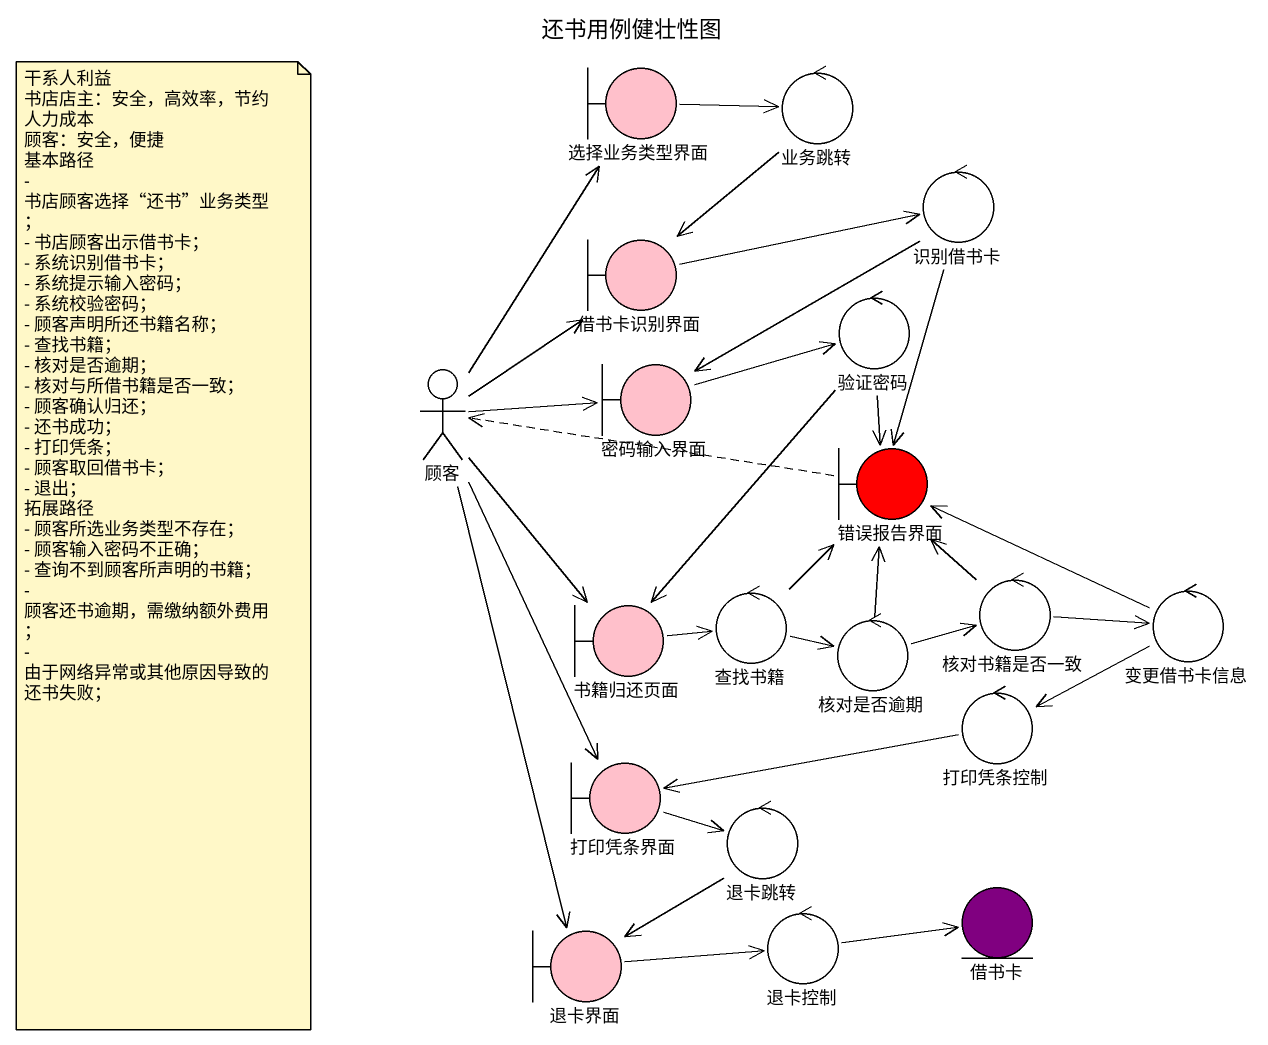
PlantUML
@startuml
title 还书用例健壮性图
boundary 选择业务类型界面 #FFC0CB
control 业务跳转
control 识别借书卡
boundary 借书卡识别界面 #FFC0CB
control 验证密码
actor 顾客
boundary 密码输入界面 #FFC0CB
boundary 错误报告界面 #FF0000
boundary 书籍归还页面 #FFC0CB
control 查找书籍
control 核对是否逾期
control 核对书籍是否一致
control 变更借书卡信息
control 打印凭条控制
boundary 打印凭条界面 #FFC0CB
control 退卡跳转
control 退卡控制
entity 借书卡 #800080
boundary 退卡界面 #FFC0CB
选择业务类型界面 -right-> 业务跳转
业务跳转 --> 借书卡识别界面
识别借书卡 --> 密码输入界面
识别借书卡 --> 错误报告界面
借书卡识别界面 -right-> 识别借书卡
验证密码 --> 错误报告界面
验证密码 --> 书籍归还页面
顾客 -up-> 选择业务类型界面
顾客 -up-> 借书卡识别界面
顾客 -right-> 密码输入界面
顾客 --> 书籍归还页面
顾客 --> 打印凭条界面
顾客 --> 退卡界面
密码输入界面 -right-> 验证密码
错误报告界面 .left.> 顾客
书籍归还页面 -right-> 查找书籍
查找书籍 -up-> 错误报告界面
查找书籍 -right-> 核对是否逾期
核对是否逾期 -up-> 错误报告界面
核对是否逾期 -right-> 核对书籍是否一致
核对书籍是否一致 -up-> 错误报告界面
核对书籍是否一致 -right-> 变更借书卡信息
变更借书卡信息 -left-> 错误报告界面
变更借书卡信息 -left-> 打印凭条控制
打印凭条控制 -left-> 打印凭条界面
打印凭条界面 -right-> 退卡跳转
退卡跳转 --> 退卡界面
退卡控制 -right-> 借书卡
退卡界面 -right-> 退卡控制
note as N1
  干系人利益
  书店店主：安全，高效率，节约人力成本
  顾客：安全，便捷
  基本路径
  - 书店顾客选择“还书”业务类型；
  - 书店顾客出示借书卡；
  - 系统识别借书卡；
  - 系统提示输入密码；
  - 系统校验密码；
  - 顾客声明所还书籍名称；
  - 查找书籍；
  - 核对是否逾期；
  - 核对与所借书籍是否一致；
  - 顾客确认归还；
  - 还书成功；
  - 打印凭条；
  - 顾客取回借书卡；
  - 退出；
  拓展路径
  - 顾客所选业务类型不存在；
  - 顾客输入密码不正确；
  - 查询不到顾客所声明的书籍；
  - 顾客还书逾期，需缴纳额外费用；
  - 由于网络异常或其他原因导致的还书失败；
end note
@enduml
